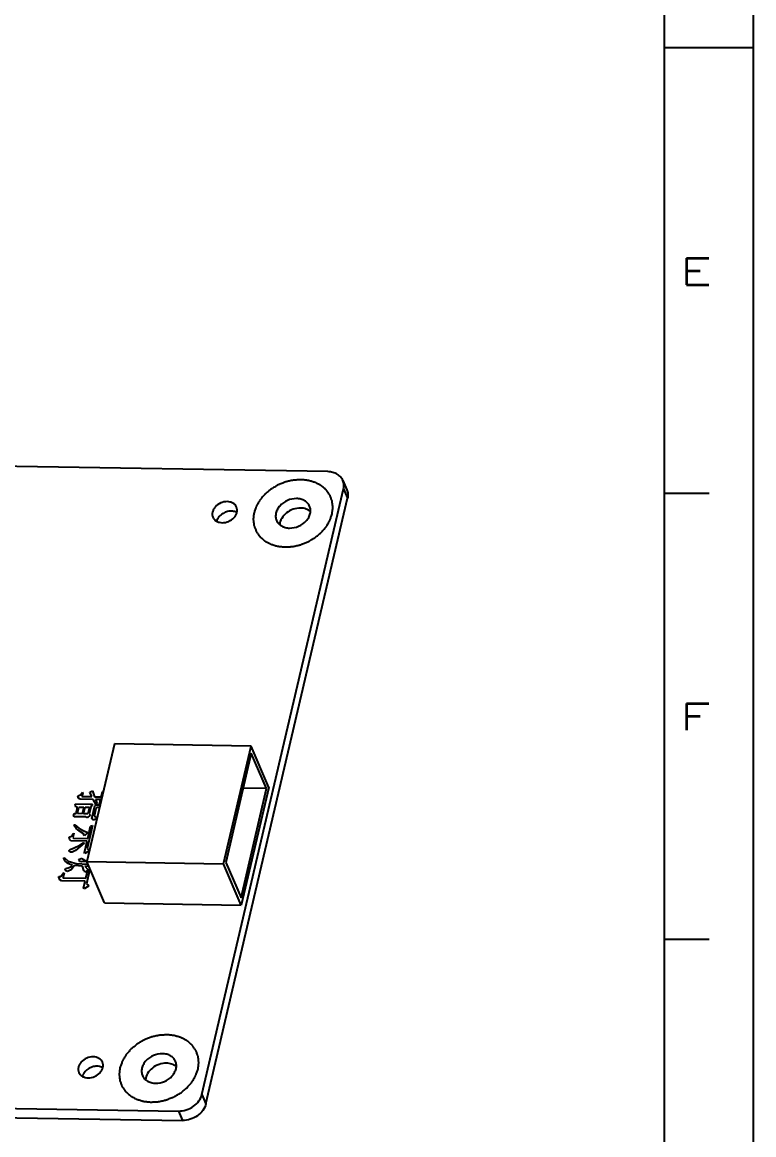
# Model space of a CAD drawing. Header units: inches. Extents: x 716 to 1232, y -1720 to -1356.
# Drawn here: x 1160.4 to 1231.6, y -1643.9 to -1535.7 of the extents above; entities that cross this region are included whole.
import ezdxf

# ---------------------------------------------------------------- set-up
doc = ezdxf.new("R2010")
doc.units = ezdxf.units.IN
doc.header["$LTSCALE"] = 20
doc.header["$MEASUREMENT"] = 0
doc.linetypes.add('CENTER2', pattern=[28.575, 19.05, -3.175, 3.175, -3.175])
doc.layers.get('0').update_dxf_attribs({"linetype": 'CONTINUOUS'})
for name, color, linetype in [('02___PRT_ALL_AXES', 7, 'CONTINUOUS'), ('03___PRT_ALL_CURVES', 7, 'CONTINUOUS'), ('TITLE', 5, 'CONTINUOUS')]:
    doc.layers.add(name, color=color, linetype=linetype)
doc.layers.add('CENTER', color=1, linetype='CENTER2', lineweight=15)
doc.styles.add('Design', font='', dxfattribs={"width": 0.8})
doc.styles.add('Form', font='romans.shx', dxfattribs={"width": 0.7})
doc.styles.get('Design').set_extended_font_data('SimSun')

# ---------------------------------------------------------------- blocks, each defined once
blk = doc.blocks.new('10')
at = {"layer": 'TITLE', "color": 0}
blk.add_line((-816.306, -239.02), (-816.306, -29.01), dxfattribs=at)
at = {"layer": 'TITLE', "color": 5}
for p, q in [((-821.303, -234.023), (-821.303, -34.007)), ((-821.303, -134.015), (-816.301, -134.015)), ((-821.303, -159.007), (-818.806, -159.007)), ((-821.303, -184.007), (-818.806, -184.007))]:
    blk.add_line(p, q, dxfattribs=at)
at = {"layer": 'TITLE', "color": 6, "style": 'Form', "width": 1.5}
for s, p in [('E', (-820.456, -147.331)), ('F', (-820.456, -172.296))]:
    blk.add_text(s, height=1.498, dxfattribs=at).set_placement(p)
at = {"layer": 'TITLE', "color": 3, "ltscale": 10, "style": 'Design', "width": 0.8}
for tag, p in [('SCALE', (-843.554, -222.568)), ('SHEET', (-830.418, -227.676)), ('UNITS', (-909.495, -232.526)), ('REV', (-828.941, -232.539))]:
    blk.add_attdef(tag, p, '', height=1.999, dxfattribs=at)

msp = doc.modelspace()

# ---------------------------------------------------------------- linework, layer by layer
at = {"color": 7, "linetype": 'Continuous'}
for p, q in [((1190.13, -1579.41), (1147.31, -1578.71)), ((1191.58, -1580.26), (1191.98, -1581.18)), ((1177.86, -1640.01), (1191.65, -1581.08)), ((1191.65, -1581.08), (1192.04, -1582)), ((1178.26, -1640.93), (1192.04, -1582)), ((1169.35, -1605.89), (1166.67, -1617.35)), ((1182.65, -1606.11), (1169.35, -1605.89)), ((1179.97, -1617.57), (1182.65, -1606.11)), ((1184.37, -1610.13), (1182.65, -1606.11)), ((1182.67, -1606.81), (1180.18, -1617.45)), ((1184.15, -1610.25), (1182.67, -1606.81)), ((1181.67, -1620.89), (1184.15, -1610.25)), ((1184.37, -1610.13), (1181.69, -1621.59)), ((1184.15, -1610.25), (1181.88, -1610.21)), ((1166.67, -1617.35), (1179.97, -1617.57)), ((1168.39, -1621.37), (1166.67, -1617.35)), ((1181.69, -1621.59), (1179.97, -1617.57)), ((1180.18, -1617.45), (1181.67, -1620.89)), ((1168.39, -1621.37), (1181.69, -1621.59)), ((1063.48, -1639.76), (1175.58, -1641.62)), ((1063.88, -1640.68), (1175.97, -1642.54)), ((1177.86, -1640.01), (1178.26, -1640.93)), ((1175.58, -1641.62), (1175.97, -1642.54))]:
    msp.add_line(p, q, dxfattribs=at)
at = {"color": 40, "linetype": 'Continuous'}
for points in [[(1190.54, -1583.53), (1190.55, -1583.42), (1190.57, -1583.26), (1190.59, -1583.08), (1190.6, -1582.97), (1190.62, -1582.89), (1190.6, -1582.82), (1190.59, -1582.71), (1190.58, -1582.58), (1190.56, -1582.46), (1190.55, -1582.37), (1190.55, -1582.32), (1190.55, -1582.28), (1190.53, -1582.24), (1190.51, -1582.19), (1190.48, -1582.11), (1190.43, -1581.99), (1190.39, -1581.87), (1190.36, -1581.79), (1190.34, -1581.74), (1190.33, -1581.71), (1190.3, -1581.68), (1190.27, -1581.63), (1190.22, -1581.56), (1190.15, -1581.45), (1190.07, -1581.34), (1190.02, -1581.27), (1189.99, -1581.23), (1189.97, -1581.19), (1189.94, -1581.17), (1189.9, -1581.13), (1189.83, -1581.07), (1189.73, -1580.99), (1189.63, -1580.9), (1189.55, -1580.83), (1189.49, -1580.78), (1189.41, -1580.74), (1189.32, -1580.69), (1189.2, -1580.62), (1189.08, -1580.56), (1188.98, -1580.51), (1188.91, -1580.46), (1188.82, -1580.44), (1188.71, -1580.41), (1188.57, -1580.37), (1188.43, -1580.33), (1188.32, -1580.3), (1188.24, -1580.27), (1188.15, -1580.26), (1188.03, -1580.25), (1187.87, -1580.23), (1187.72, -1580.21), (1187.6, -1580.2), (1187.5, -1580.19), (1187.41, -1580.2), (1187.28, -1580.21), (1187.13, -1580.22), (1186.97, -1580.23), (1186.84, -1580.24), (1186.75, -1580.24), (1186.66, -1580.27), (1186.53, -1580.29), (1186.37, -1580.33), (1186.22, -1580.36), (1186.09, -1580.4), (1186, -1580.41), (1185.91, -1580.45), (1185.79, -1580.5), (1185.64, -1580.56), (1185.48, -1580.62), (1185.36, -1580.67), (1185.27, -1580.7), (1185.19, -1580.76), (1185.07, -1580.82), (1184.93, -1580.91), (1184.79, -1580.99), (1184.68, -1581.06), (1184.59, -1581.1), (1184.52, -1581.17), (1184.42, -1581.25), (1184.3, -1581.35), (1184.18, -1581.45), (1184.08, -1581.53), (1184, -1581.59), (1183.95, -1581.66), (1183.86, -1581.76), (1183.77, -1581.87), (1183.66, -1581.99), (1183.59, -1582.08), (1183.52, -1582.15), (1183.48, -1582.23), (1183.42, -1582.33), (1183.34, -1582.45), (1183.27, -1582.58), (1183.21, -1582.68), (1183.16, -1582.76), (1183.14, -1582.84), (1183.1, -1582.95), (1183.03, -1583.13), (1182.98, -1583.3), (1182.94, -1583.4)], [(1182.94, -1583.4), (1182.93, -1583.51), (1182.91, -1583.67), (1182.88, -1583.85), (1182.87, -1583.96), (1182.86, -1584.04), (1182.87, -1584.12), (1182.88, -1584.22), (1182.9, -1584.35), (1182.91, -1584.48), (1182.92, -1584.57), (1182.93, -1584.62), (1182.93, -1584.66), (1182.95, -1584.69), (1182.96, -1584.74), (1183, -1584.82), (1183.04, -1584.94), (1183.09, -1585.06), (1183.12, -1585.14), (1183.14, -1585.19), (1183.15, -1585.23), (1183.17, -1585.26), (1183.2, -1585.3), (1183.25, -1585.37), (1183.33, -1585.48), (1183.4, -1585.59), (1183.46, -1585.66), (1183.49, -1585.7), (1183.51, -1585.74), (1183.54, -1585.76), (1183.58, -1585.8), (1183.65, -1585.86), (1183.75, -1585.94), (1183.85, -1586.03), (1183.93, -1586.1), (1183.98, -1586.16), (1184.06, -1586.19), (1184.16, -1586.24), (1184.28, -1586.31), (1184.4, -1586.37), (1184.5, -1586.42), (1184.57, -1586.47), (1184.65, -1586.49), (1184.76, -1586.52), (1184.9, -1586.56), (1185.04, -1586.61), (1185.15, -1586.64), (1185.23, -1586.67), (1185.33, -1586.67), (1185.45, -1586.69), (1185.6, -1586.7), (1185.76, -1586.72), (1185.88, -1586.73), (1185.97, -1586.74), (1186.07, -1586.73), (1186.19, -1586.73), (1186.35, -1586.71), (1186.5, -1586.71), (1186.63, -1586.69), (1186.72, -1586.69), (1186.82, -1586.67), (1186.94, -1586.64), (1187.1, -1586.6), (1187.26, -1586.57), (1187.38, -1586.54), (1187.48, -1586.52), (1187.57, -1586.48), (1187.69, -1586.43), (1187.84, -1586.37), (1187.99, -1586.31), (1188.11, -1586.26), (1188.2, -1586.23), (1188.29, -1586.18), (1188.4, -1586.11), (1188.54, -1586.03), (1188.69, -1585.94), (1188.8, -1585.88), (1188.89, -1585.83), (1188.96, -1585.76), (1189.05, -1585.68), (1189.18, -1585.58), (1189.3, -1585.48), (1189.39, -1585.4), (1189.47, -1585.34), (1189.53, -1585.27), (1189.61, -1585.18), (1189.71, -1585.06), (1189.81, -1584.95), (1189.89, -1584.85), (1189.96, -1584.78), (1190, -1584.71), (1190.06, -1584.61), (1190.13, -1584.48), (1190.21, -1584.35), (1190.26, -1584.25), (1190.32, -1584.18), (1190.34, -1584.09), (1190.38, -1583.99), (1190.44, -1583.8), (1190.5, -1583.64), (1190.54, -1583.53)]]:
    msp.add_open_spline(points, degree=3, knots=[0, 0, 0, 0, 0.03125, 0.046875, 0.054688, 0.0625, 0.070312, 0.078125, 0.09375, 0.109375, 0.117188, 0.121094, 0.125, 0.128906, 0.132812, 0.140625, 0.15625, 0.171875, 0.179688, 0.183594, 0.1875, 0.191406, 0.195312, 0.203125, 0.21875, 0.234375, 0.242188, 0.246094, 0.25, 0.253906, 0.257812, 0.265625, 0.28125, 0.296875, 0.304688, 0.3125, 0.320312, 0.328125, 0.34375, 0.359375, 0.367188, 0.375, 0.382812, 0.390625, 0.40625, 0.421875, 0.429688, 0.4375, 0.445312, 0.453125, 0.46875, 0.484375, 0.492188, 0.5, 0.507812, 0.515625, 0.53125, 0.546875, 0.554688, 0.5625, 0.570312, 0.578125, 0.59375, 0.609375, 0.617188, 0.625, 0.632812, 0.640625, 0.65625, 0.671875, 0.679688, 0.6875, 0.695312, 0.703125, 0.71875, 0.734375, 0.742188, 0.75, 0.757812, 0.765625, 0.78125, 0.796875, 0.804688, 0.8125, 0.820312, 0.828125, 0.84375, 0.859375, 0.867188, 0.875, 0.882812, 0.890625, 0.90625, 0.921875, 0.929688, 0.9375, 0.945312, 0.953125, 0.96875, 1, 1, 1, 1], dxfattribs=at)
at = {"color": 7, "linetype": 'Continuous'}
for points, knots in [([(1191.58, -1580.26), (1191.53, -1580.14), (1191.37, -1579.9), (1191.03, -1579.63), (1190.6, -1579.46), (1190.29, -1579.42), (1190.13, -1579.41)], [0, 0, 0, 0, 0.231178, 0.47168, 0.727523, 1, 1, 1, 1]), ([(1191.65, -1581.08), (1191.68, -1580.94), (1191.7, -1580.66), (1191.64, -1580.39), (1191.58, -1580.26)], [0, 0, 0, 0, 0.509829, 1, 1, 1, 1]), ([(1191.98, -1581.18), (1192.03, -1581.31), (1192.1, -1581.58), (1192.07, -1581.86), (1192.04, -1582)], [0, 0, 0, 0, 0.490171, 1, 1, 1, 1]), ([(1180.33, -1582.33), (1180.11, -1582.33), (1179.68, -1582.42), (1179.24, -1582.73), (1179, -1583.06), (1178.89, -1583.33), (1178.86, -1583.6), (1178.91, -1583.77), (1178.94, -1583.85)], [0, 0, 0, 0, 0.267837, 0.535551, 0.662098, 0.780903, 0.892598, 1, 1, 1, 1]), ([(1181.24, -1582.86), (1181.2, -1582.78), (1181.11, -1582.63), (1180.89, -1582.47), (1180.62, -1582.36), (1180.43, -1582.34), (1180.33, -1582.33)], [0, 0, 0, 0, 0.23118, 0.471608, 0.727677, 1, 1, 1, 1]), ([(1187.07, -1582.03), (1186.77, -1582.03), (1186.17, -1582.16), (1185.55, -1582.59), (1185.21, -1583.05), (1185.06, -1583.43), (1185.02, -1583.81), (1185.08, -1584.05), (1185.13, -1584.16)], [0, 0, 0, 0, 0.26782, 0.535557, 0.66209, 0.780909, 0.892615, 1, 1, 1, 1]), ([(1188.35, -1582.78), (1188.3, -1582.67), (1188.16, -1582.46), (1187.86, -1582.22), (1187.49, -1582.07), (1187.21, -1582.04), (1187.07, -1582.03)], [0, 0, 0, 0, 0.231188, 0.471641, 0.727591, 1, 1, 1, 1]), ([(1180.72, -1583.25), (1180.56, -1583.25), (1180.24, -1583.3), (1179.81, -1583.51), (1179.47, -1583.83), (1179.33, -1584.1), (1179.3, -1584.24)], [0, 0, 0, 0, 0.255963, 0.517055, 0.768565, 1, 1, 1, 1]), ([(1179.85, -1584.38), (1180.06, -1584.38), (1180.49, -1584.29), (1180.94, -1583.98), (1181.18, -1583.65), (1181.29, -1583.39), (1181.31, -1583.11), (1181.27, -1582.94), (1181.24, -1582.86)], [0, 0, 0, 0, 0.267837, 0.535551, 0.662098, 0.780903, 0.892598, 1, 1, 1, 1]), ([(1181.27, -1583.39), (1181.23, -1583.37), (1181.06, -1583.29), (1180.87, -1583.25), (1180.72, -1583.25)], [0, 0, 0, 0, 0.239485, 1, 1, 1, 1]), ([(1187.47, -1582.95), (1187.22, -1582.95), (1186.73, -1583.03), (1186.08, -1583.39), (1185.6, -1583.91), (1185.45, -1584.35), (1185.44, -1584.56)], [0, 0, 0, 0, 0.259851, 0.523679, 0.77378, 1, 1, 1, 1]), ([(1186.4, -1584.9), (1186.7, -1584.9), (1187.3, -1584.78), (1187.93, -1584.34), (1188.27, -1583.88), (1188.42, -1583.51), (1188.45, -1583.13), (1188.39, -1582.88), (1188.35, -1582.78)], [0, 0, 0, 0, 0.26782, 0.535557, 0.66209, 0.780909, 0.892615, 1, 1, 1, 1]), ([(1188.43, -1583.28), (1188.31, -1583.18), (1187.99, -1583.01), (1187.65, -1582.96), (1187.47, -1582.95)], [0, 0, 0, 0, 0.479351, 1, 1, 1, 1]), ([(1178.94, -1583.85), (1178.97, -1583.93), (1179.07, -1584.08), (1179.29, -1584.25), (1179.55, -1584.35), (1179.75, -1584.38), (1179.85, -1584.38)], [0, 0, 0, 0, 0.23118, 0.471608, 0.727677, 1, 1, 1, 1]), ([(1185.13, -1584.16), (1185.18, -1584.27), (1185.31, -1584.48), (1185.61, -1584.71), (1185.99, -1584.86), (1186.26, -1584.9), (1186.4, -1584.9)], [0, 0, 0, 0, 0.231188, 0.471641, 0.727591, 1, 1, 1, 1]), ([(1175.58, -1641.62), (1175.83, -1641.62), (1176.35, -1641.54), (1177.05, -1641.2), (1177.59, -1640.68), (1177.81, -1640.23), (1177.86, -1640.01)], [0, 0, 0, 0, 0.25635, 0.517739, 0.769111, 1, 1, 1, 1]), ([(1178.26, -1640.93), (1178.2, -1641.15), (1177.99, -1641.6), (1177.44, -1642.12), (1176.75, -1642.46), (1176.23, -1642.54), (1175.97, -1642.54)], [0, 0, 0, 0, 0.230889, 0.482261, 0.74365, 1, 1, 1, 1])]:
    msp.add_open_spline(points, degree=3, knots=knots, dxfattribs=at)
at = {"layer": '02___PRT_ALL_AXES', "color": 7, "linetype": 'Continuous'}
for points, knots in [([(1167.27, -1636.34), (1167.06, -1636.34), (1166.63, -1636.43), (1166.19, -1636.74), (1165.94, -1637.07), (1165.84, -1637.34), (1165.81, -1637.61), (1165.85, -1637.78), (1165.89, -1637.86)], [0, 0, 0, 0, 0.26782, 0.535557, 0.66209, 0.780909, 0.892615, 1, 1, 1, 1]), ([(1168.18, -1636.87), (1168.15, -1636.79), (1168.05, -1636.65), (1167.84, -1636.48), (1167.57, -1636.37), (1167.38, -1636.35), (1167.27, -1636.34)], [0, 0, 0, 0, 0.231188, 0.471641, 0.727591, 1, 1, 1, 1]), ([(1174.02, -1636.04), (1173.72, -1636.04), (1173.12, -1636.17), (1172.5, -1636.6), (1172.16, -1637.06), (1172.01, -1637.44), (1171.97, -1637.82), (1172.03, -1638.06), (1172.08, -1638.17)], [0, 0, 0, 0, 0.26782, 0.535557, 0.66209, 0.780909, 0.892615, 1, 1, 1, 1]), ([(1175.29, -1636.79), (1175.25, -1636.68), (1175.11, -1636.47), (1174.81, -1636.23), (1174.44, -1636.08), (1174.16, -1636.05), (1174.02, -1636.04)], [0, 0, 0, 0, 0.231188, 0.471641, 0.727591, 1, 1, 1, 1]), ([(1167.67, -1637.26), (1167.51, -1637.26), (1167.19, -1637.31), (1166.76, -1637.52), (1166.42, -1637.84), (1166.28, -1638.11), (1166.25, -1638.25)], [0, 0, 0, 0, 0.25595, 0.517014, 0.768541, 1, 1, 1, 1]), ([(1166.8, -1638.39), (1167.01, -1638.39), (1167.44, -1638.3), (1167.89, -1637.99), (1168.13, -1637.66), (1168.23, -1637.4), (1168.26, -1637.12), (1168.22, -1636.95), (1168.18, -1636.87)], [0, 0, 0, 0, 0.26782, 0.535557, 0.66209, 0.780909, 0.892615, 1, 1, 1, 1]), ([(1168.22, -1637.4), (1168.18, -1637.38), (1168.01, -1637.3), (1167.81, -1637.27), (1167.67, -1637.26)], [0, 0, 0, 0, 0.239407, 1, 1, 1, 1]), ([(1174.42, -1636.96), (1174.17, -1636.96), (1173.68, -1637.04), (1173.03, -1637.4), (1172.55, -1637.92), (1172.4, -1638.36), (1172.39, -1638.58)], [0, 0, 0, 0, 0.259851, 0.523679, 0.77378, 1, 1, 1, 1]), ([(1173.35, -1638.91), (1173.65, -1638.91), (1174.25, -1638.79), (1174.87, -1638.36), (1175.21, -1637.89), (1175.36, -1637.52), (1175.4, -1637.14), (1175.34, -1636.9), (1175.29, -1636.79)], [0, 0, 0, 0, 0.26782, 0.535557, 0.66209, 0.780909, 0.892615, 1, 1, 1, 1]), ([(1175.38, -1637.29), (1175.25, -1637.19), (1174.94, -1637.02), (1174.59, -1636.97), (1174.42, -1636.96)], [0, 0, 0, 0, 0.479351, 1, 1, 1, 1]), ([(1165.89, -1637.86), (1165.92, -1637.94), (1166.02, -1638.09), (1166.23, -1638.26), (1166.5, -1638.36), (1166.7, -1638.39), (1166.8, -1638.39)], [0, 0, 0, 0, 0.231188, 0.471641, 0.727591, 1, 1, 1, 1]), ([(1172.08, -1638.17), (1172.12, -1638.28), (1172.26, -1638.49), (1172.56, -1638.72), (1172.94, -1638.87), (1173.21, -1638.91), (1173.35, -1638.91)], [0, 0, 0, 0, 0.231188, 0.471641, 0.727591, 1, 1, 1, 1])]:
    msp.add_open_spline(points, degree=3, knots=knots, dxfattribs=at)
at = {"layer": '03___PRT_ALL_CURVES', "color": 4, "linetype": 'Continuous'}
for p, q in [((1166.04, -1610.86), (1166.23, -1610.6)), ((1166.23, -1610.6), (1166.27, -1610.65)), ((1166.95, -1610.61), (1167.23, -1610.46)), ((1167.15, -1611.03), (1166.95, -1610.61)), ((1167.23, -1610.46), (1167.4, -1611.04)), ((1168.06, -1611.05), (1168.18, -1610.53)), ((1168.18, -1610.53), (1168.27, -1610.5)), ((1165.78, -1610.96), (1166.04, -1610.86)), ((1165.85, -1611.17), (1165.78, -1610.96)), ((1166.01, -1611.28), (1165.85, -1611.17)), ((1167.27, -1611.3), (1166.01, -1611.28)), ((1166.27, -1610.65), (1166.19, -1611.02)), ((1166.19, -1611.02), (1167.15, -1611.03)), ((1167.53, -1611.77), (1167.27, -1611.3)), ((1167.4, -1611.04), (1168.06, -1611.05)), ((1168, -1611.31), (1167.52, -1611.3)), ((1167.52, -1611.3), (1167.66, -1611.72)), ((1167.66, -1611.72), (1167.59, -1611.77)), ((1167.89, -1611.78), (1168, -1611.31)), ((1165.35, -1612.78), (1165.44, -1612.67)), ((1165.43, -1612.99), (1165.35, -1612.78)), ((1165.44, -1612.67), (1165.62, -1612.68)), ((1165.52, -1611.79), (1165.6, -1611.74)), ((1165.58, -1612.05), (1165.52, -1611.79)), ((1165.76, -1612.05), (1165.58, -1612.05)), ((1165.6, -1611.74), (1167.23, -1611.77)), ((1165.62, -1612.68), (1165.76, -1612.05)), ((1165.74, -1612.68), (1165.89, -1612.06)), ((1166.22, -1612.69), (1165.74, -1612.68)), ((1165.89, -1612.06), (1166.37, -1612.06)), ((1166.37, -1612.06), (1166.22, -1612.69)), ((1166.34, -1612.69), (1166.49, -1612.07)), ((1166.76, -1612.7), (1166.34, -1612.69)), ((1166.49, -1612.07), (1166.91, -1612.07)), ((1166.91, -1612.07), (1166.76, -1612.7)), ((1167.04, -1612.02), (1166.89, -1612.7)), ((1166.89, -1612.7), (1166.98, -1612.8)), ((1166.98, -1612.8), (1166.97, -1612.86)), ((1167.23, -1611.77), (1167.04, -1612.02)), ((1167.14, -1613.17), (1167.43, -1611.93)), ((1167.55, -1612.19), (1167.38, -1612.92)), ((1167.43, -1611.93), (1167.57, -1611.82)), ((1167.59, -1611.77), (1167.53, -1611.77)), ((1167.63, -1612.09), (1167.55, -1612.19)), ((1167.57, -1611.82), (1167.96, -1611.83)), ((1167.88, -1612.09), (1167.63, -1612.09)), ((1167.95, -1611.78), (1167.89, -1611.78)), ((1165.41, -1613.82), (1165.42, -1613.77)), ((1165.64, -1614.14), (1165.41, -1613.82)), ((1165.42, -1613.77), (1165.48, -1613.77)), ((1166.57, -1613.01), (1165.43, -1612.99)), ((1165.48, -1613.77), (1165.89, -1614.09)), ((1166.68, -1613.06), (1166.57, -1613.01)), ((1166.74, -1613.06), (1166.68, -1613.06)), ((1167.22, -1613.85), (1166.7, -1616.09)), ((1166.97, -1612.86), (1166.74, -1613.06)), ((1167.03, -1613.9), (1167.22, -1613.85)), ((1167.28, -1613.33), (1167.14, -1613.17)), ((1167.55, -1613.23), (1167.28, -1613.33)), ((1167.38, -1612.92), (1167.43, -1612.97)), ((1167.43, -1612.97), (1167.54, -1613.02)), ((1167.54, -1613.02), (1167.67, -1613.06)), ((1167.63, -1613.22), (1167.55, -1613.23)), ((1164.96, -1614.96), (1165.23, -1614.86)), ((1165.02, -1615.22), (1164.96, -1614.96)), ((1165.23, -1614.86), (1165.34, -1614.66)), ((1165.41, -1614.6), (1165.31, -1615.02)), ((1165.34, -1614.66), (1165.41, -1614.6)), ((1165.94, -1614.4), (1165.64, -1614.14)), ((1165.89, -1614.09), (1166.38, -1614.36)), ((1166.32, -1614.62), (1165.94, -1614.4)), ((1166.4, -1614.78), (1166.32, -1614.62)), ((1166.38, -1614.36), (1166.76, -1614.52)), ((1166.45, -1614.83), (1166.4, -1614.78)), ((1166.76, -1614.52), (1166.45, -1614.83)), ((1166.75, -1615.1), (1167.03, -1613.9)), ((1165.12, -1615.33), (1165.02, -1615.22)), ((1165.05, -1616.16), (1165.44, -1616.01)), ((1166.69, -1615.36), (1165.12, -1615.33)), ((1165.31, -1615.02), (1165.36, -1615.07)), ((1165.36, -1615.07), (1166.75, -1615.1)), ((1165.44, -1616.01), (1165.99, -1615.76)), ((1166.4, -1615.56), (1165.56, -1616.28)), ((1165.99, -1615.76), (1166.35, -1615.51)), ((1166.35, -1615.51), (1166.41, -1615.51)), ((1166.41, -1615.51), (1166.4, -1615.56)), ((1166.43, -1616.45), (1166.69, -1615.36)), ((1164.42, -1617.04), (1164.43, -1616.99)), ((1164.54, -1617.3), (1164.42, -1617.04)), ((1164.43, -1616.99), (1164.49, -1616.99)), ((1164.49, -1616.99), (1164.84, -1617.31)), ((1164.95, -1616.32), (1164.96, -1616.27)), ((1165.05, -1616.42), (1164.95, -1616.32)), ((1164.96, -1616.27), (1165.05, -1616.16)), ((1165.23, -1616.43), (1165.05, -1616.42)), ((1165.36, -1616.38), (1165.23, -1616.43)), ((1165.56, -1616.28), (1165.36, -1616.38)), ((1165.9, -1617.17), (1165.91, -1617.12)), ((1165.91, -1617.12), (1166.05, -1617.07)), ((1166.05, -1617.07), (1166.12, -1617.02)), ((1166.12, -1617.02), (1166.23, -1617.07)), ((1166.23, -1617.07), (1166.27, -1617.12)), ((1166.27, -1617.12), (1166.54, -1617.28)), ((1166.47, -1616.55), (1166.43, -1616.45)), ((1166.89, -1616.3), (1166.47, -1616.55)), ((1166.7, -1616.09), (1166.9, -1616.25)), ((1166.9, -1616.25), (1166.89, -1616.3)), ((1164.85, -1617.52), (1164.54, -1617.3)), ((1164.57, -1618.19), (1164.61, -1618.03)), ((1164.62, -1618.24), (1164.57, -1618.19)), ((1164.61, -1618.03), (1164.93, -1617.94)), ((1164.84, -1617.31), (1165.18, -1617.42)), ((1165.28, -1617.73), (1164.85, -1617.52)), ((1165.13, -1618.15), (1164.92, -1618.25)), ((1164.93, -1617.94), (1165.21, -1617.78)), ((1165.47, -1617.74), (1165.13, -1618.15)), ((1165.18, -1617.42), (1165.63, -1617.53)), ((1165.21, -1617.78), (1165.28, -1617.73)), ((1166.24, -1617.8), (1165.47, -1617.74)), ((1165.63, -1617.53), (1166.77, -1617.6)), ((1165.94, -1617.27), (1165.9, -1617.17)), ((1165.98, -1617.33), (1165.94, -1617.27)), ((1166.15, -1617.38), (1165.98, -1617.33)), ((1166.67, -1617.34), (1166.15, -1617.38)), ((1166.38, -1618.22), (1166.24, -1617.8)), ((1166.48, -1618.33), (1166.38, -1618.22)), ((1166.76, -1618.17), (1166.47, -1618.38)), ((1166.88, -1617.84), (1166.48, -1617.8)), ((1166.48, -1617.8), (1166.77, -1618.12)), ((1166.54, -1617.28), (1166.67, -1617.33)), ((1166.92, -1618.23), (1166.62, -1619.53)), ((1166.73, -1618.28), (1166.92, -1618.23)), ((1166.77, -1618.12), (1166.76, -1618.17)), ((1163.93, -1618.86), (1163.94, -1618.81)), ((1164.05, -1619.12), (1163.93, -1618.86)), ((1163.94, -1618.81), (1164.12, -1618.81)), ((1164.21, -1619.23), (1164.05, -1619.12)), ((1164.12, -1618.81), (1164.21, -1618.71)), ((1164.21, -1618.71), (1164.39, -1618.45)), ((1166.5, -1619.27), (1164.21, -1619.23)), ((1164.45, -1618.45), (1164.34, -1618.92)), ((1164.34, -1618.92), (1166.57, -1618.95)), ((1164.39, -1618.45), (1164.45, -1618.45)), ((1164.79, -1618.3), (1164.62, -1618.24)), ((1164.92, -1618.25), (1164.79, -1618.3)), ((1166.34, -1619.94), (1166.5, -1619.27)), ((1166.47, -1618.38), (1166.48, -1618.33)), ((1166.57, -1618.95), (1166.73, -1618.28)), ((1166.39, -1619.99), (1166.34, -1619.94)), ((1166.81, -1619.74), (1166.39, -1619.99)), ((1166.62, -1619.53), (1166.82, -1619.69)), ((1166.82, -1619.69), (1166.81, -1619.74))]:
    msp.add_line(p, q, dxfattribs=at)
at = {"layer": '03___PRT_ALL_CURVES', "color": 40, "linetype": 'Continuous'}
for points in [[(1177.49, -1637.54), (1177.5, -1637.43), (1177.52, -1637.27), (1177.54, -1637.09), (1177.55, -1636.98), (1177.57, -1636.9), (1177.55, -1636.83), (1177.54, -1636.72), (1177.53, -1636.59), (1177.51, -1636.47), (1177.5, -1636.38), (1177.49, -1636.33), (1177.49, -1636.29), (1177.48, -1636.25), (1177.46, -1636.2), (1177.43, -1636.12), (1177.38, -1636), (1177.34, -1635.88), (1177.31, -1635.8), (1177.29, -1635.75), (1177.28, -1635.72), (1177.25, -1635.69), (1177.22, -1635.64), (1177.17, -1635.57), (1177.09, -1635.46), (1177.02, -1635.36), (1176.97, -1635.28), (1176.94, -1635.24), (1176.92, -1635.2), (1176.88, -1635.18), (1176.84, -1635.15), (1176.77, -1635.09), (1176.67, -1635), (1176.58, -1634.91), (1176.49, -1634.84), (1176.44, -1634.79), (1176.36, -1634.75), (1176.27, -1634.7), (1176.14, -1634.64), (1176.02, -1634.57), (1175.92, -1634.52), (1175.86, -1634.47), (1175.77, -1634.45), (1175.66, -1634.42), (1175.52, -1634.38), (1175.38, -1634.34), (1175.27, -1634.31), (1175.19, -1634.28), (1175.09, -1634.27), (1174.97, -1634.26), (1174.82, -1634.24), (1174.67, -1634.22), (1174.54, -1634.21), (1174.45, -1634.2), (1174.36, -1634.21), (1174.23, -1634.22), (1174.07, -1634.23), (1173.92, -1634.24), (1173.79, -1634.25), (1173.7, -1634.25), (1173.6, -1634.28), (1173.48, -1634.3), (1173.32, -1634.34), (1173.16, -1634.37), (1173.04, -1634.41), (1172.94, -1634.42), (1172.85, -1634.46), (1172.73, -1634.51), (1172.58, -1634.57), (1172.43, -1634.63), (1172.31, -1634.68), (1172.22, -1634.71), (1172.14, -1634.77), (1172.02, -1634.83), (1171.88, -1634.92), (1171.74, -1635), (1171.63, -1635.07), (1171.54, -1635.11), (1171.47, -1635.18), (1171.37, -1635.26), (1171.25, -1635.36), (1171.12, -1635.46), (1171.03, -1635.54), (1170.95, -1635.6), (1170.89, -1635.67), (1170.81, -1635.77), (1170.71, -1635.88), (1170.61, -1636), (1170.53, -1636.09), (1170.47, -1636.16), (1170.43, -1636.24), (1170.37, -1636.34), (1170.29, -1636.46), (1170.22, -1636.59), (1170.16, -1636.69), (1170.11, -1636.77), (1170.08, -1636.85), (1170.05, -1636.96), (1169.98, -1637.15), (1169.92, -1637.31), (1169.89, -1637.41)], [(1169.89, -1637.41), (1169.87, -1637.52), (1169.85, -1637.68), (1169.83, -1637.87), (1169.82, -1637.97), (1169.8, -1638.05), (1169.82, -1638.13), (1169.83, -1638.23), (1169.84, -1638.36), (1169.86, -1638.49), (1169.87, -1638.58), (1169.88, -1638.63), (1169.88, -1638.67), (1169.89, -1638.7), (1169.91, -1638.75), (1169.94, -1638.83), (1169.99, -1638.95), (1170.03, -1639.07), (1170.06, -1639.15), (1170.08, -1639.2), (1170.09, -1639.24), (1170.12, -1639.27), (1170.15, -1639.31), (1170.2, -1639.39), (1170.28, -1639.49), (1170.35, -1639.6), (1170.4, -1639.67), (1170.43, -1639.71), (1170.45, -1639.75), (1170.49, -1639.77), (1170.53, -1639.81), (1170.6, -1639.87), (1170.7, -1639.95), (1170.79, -1640.04), (1170.88, -1640.11), (1170.93, -1640.17), (1171.01, -1640.2), (1171.1, -1640.25), (1171.23, -1640.32), (1171.35, -1640.38), (1171.45, -1640.43), (1171.51, -1640.48), (1171.6, -1640.5), (1171.71, -1640.53), (1171.85, -1640.57), (1171.99, -1640.62), (1172.1, -1640.65), (1172.18, -1640.68), (1172.28, -1640.68), (1172.4, -1640.7), (1172.55, -1640.71), (1172.7, -1640.73), (1172.83, -1640.74), (1172.92, -1640.76), (1173.01, -1640.74), (1173.14, -1640.74), (1173.3, -1640.72), (1173.45, -1640.72), (1173.58, -1640.71), (1173.67, -1640.7), (1173.77, -1640.68), (1173.89, -1640.65), (1174.05, -1640.61), (1174.21, -1640.58), (1174.33, -1640.55), (1174.43, -1640.53), (1174.52, -1640.49), (1174.64, -1640.44), (1174.79, -1640.38), (1174.94, -1640.32), (1175.06, -1640.27), (1175.15, -1640.24), (1175.23, -1640.19), (1175.35, -1640.12), (1175.49, -1640.04), (1175.63, -1639.95), (1175.74, -1639.89), (1175.83, -1639.84), (1175.9, -1639.77), (1176, -1639.69), (1176.12, -1639.59), (1176.25, -1639.49), (1176.34, -1639.41), (1176.42, -1639.35), (1176.48, -1639.28), (1176.56, -1639.19), (1176.66, -1639.07), (1176.76, -1638.96), (1176.84, -1638.86), (1176.9, -1638.79), (1176.94, -1638.72), (1177, -1638.62), (1177.08, -1638.49), (1177.15, -1638.36), (1177.21, -1638.26), (1177.26, -1638.19), (1177.29, -1638.1), (1177.33, -1638), (1177.39, -1637.81), (1177.45, -1637.65), (1177.49, -1637.54)]]:
    msp.add_open_spline(points, degree=3, knots=[0, 0, 0, 0, 0.03125, 0.046875, 0.054688, 0.0625, 0.070312, 0.078125, 0.09375, 0.109375, 0.117188, 0.121094, 0.125, 0.128906, 0.132812, 0.140625, 0.15625, 0.171875, 0.179688, 0.183594, 0.1875, 0.191406, 0.195312, 0.203125, 0.21875, 0.234375, 0.242188, 0.246094, 0.25, 0.253906, 0.257812, 0.265625, 0.28125, 0.296875, 0.304688, 0.3125, 0.320312, 0.328125, 0.34375, 0.359375, 0.367188, 0.375, 0.382812, 0.390625, 0.40625, 0.421875, 0.429688, 0.4375, 0.445312, 0.453125, 0.46875, 0.484375, 0.492188, 0.5, 0.507812, 0.515625, 0.53125, 0.546875, 0.554688, 0.5625, 0.570312, 0.578125, 0.59375, 0.609375, 0.617188, 0.625, 0.632812, 0.640625, 0.65625, 0.671875, 0.679688, 0.6875, 0.695312, 0.703125, 0.71875, 0.734375, 0.742188, 0.75, 0.757812, 0.765625, 0.78125, 0.796875, 0.804688, 0.8125, 0.820312, 0.828125, 0.84375, 0.859375, 0.867188, 0.875, 0.882812, 0.890625, 0.90625, 0.921875, 0.929688, 0.9375, 0.945312, 0.953125, 0.96875, 1, 1, 1, 1], dxfattribs=at)

# ---------------------------------------------------------------- block references
at = {"layer": 'CENTER', "color": 0, "xscale": 1.735603446644332, "yscale": 1.735603446644332, "zscale": 1.735603446644332}
msp.add_blockref('10', (2648.35, -1305.54), dxfattribs=at)

doc.saveas('drawing.dxf')
